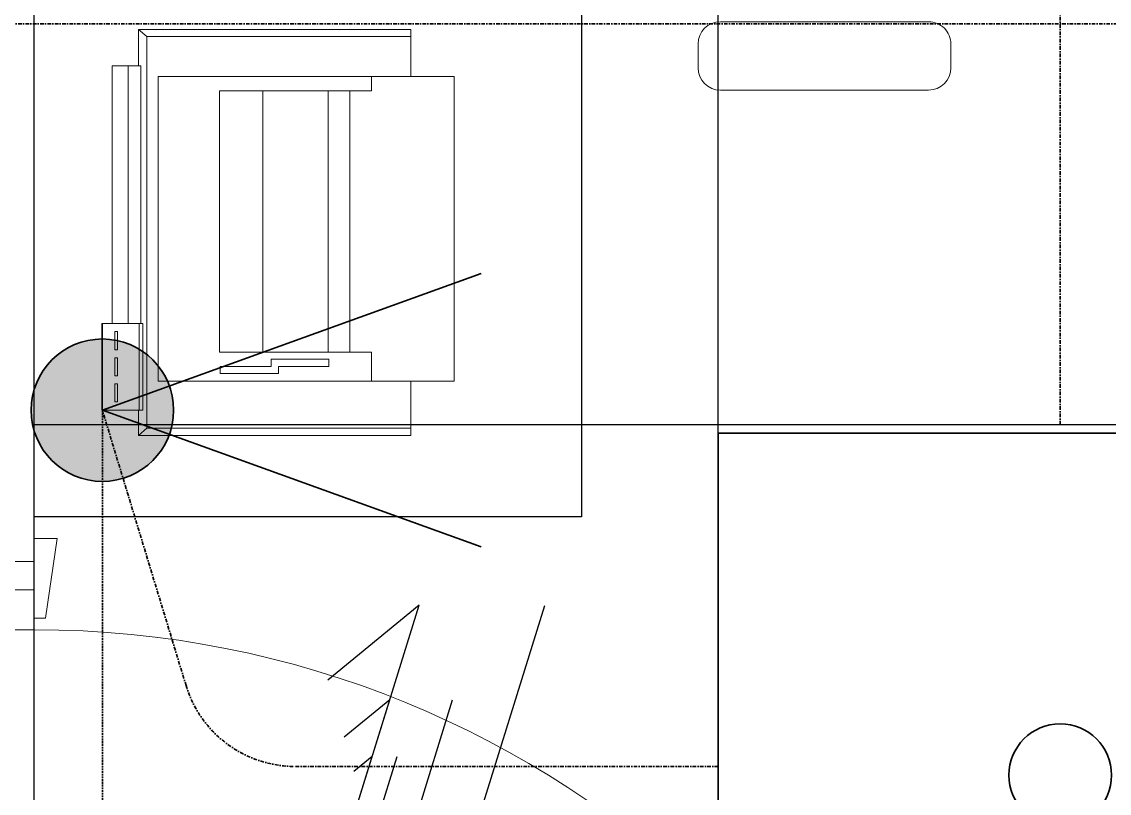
# Model space of a CAD drawing. Extents: x -12260 to 184725, y -29287 to 19916.
# Drawn here: x 25205 to 26159, y 5986 to 6664 of the extents above; entities that cross this region are included whole.
import ezdxf
from ezdxf.enums import TextEntityAlignment as Align

# ---------------------------------------------------------------- set-up
doc = ezdxf.new("R2010")
doc.units = 0
doc.header["$LTSCALE"] = 0.25
doc.linetypes.add('DASHDOT', pattern=[25.4, 12.7, -6.35, 0, -6.35])
doc.linetypes.add('HIDDEN', pattern=[9.525, 6.35, -3.175])
doc.layers.add('01-First Floor-FUR$0$FALSE CEILING', color=251, linetype='Continuous')
for name, color, linetype, lineweight in [('01-First Floor-FUR$0$LOADING', 253, 'Continuous', 5), ('01-First Floor-FUR$0$Walls', 251, 'Continuous', 5), ('01-First Floor-FUR$0$Wooden Joinery', 251, 'Continuous', 5), ('E-LITE-CIRC-NUMB', 6, 'Continuous', 25), ('E-LITE-CLNG', 150, 'Continuous', 35), ('E-LITE-CLNG-CNDT', 6, 'DASHDOT', 35), ('E-LITE-CTRL', 6, 'Continuous', 25), ('E-LITE-FLOR-CNDT', 6, 'HIDDEN', 35), ('E-LITE-IDEN', 6, 'Continuous', 25), ('E-LITE-SWCH @ 100', 3, 'Continuous', 35), ('E-POWR-WIRE', 6, 'Continuous', 25), ('E-POWR-WIRE @ 100', 6, 'Continuous', 25), ('E-POWR-WIRE @ 20', 6, 'Continuous', 25), ('E-POWR-WIRE @ 50', 6, 'Continuous', 25)]:
    doc.layers.add(name, color=color, linetype=linetype, lineweight=lineweight)
doc.styles.add('DC_SIMPLEX', font='SIMPLEX.shx', dxfattribs={"width": 0.7})

# ---------------------------------------------------------------- blocks, each defined once
blk = doc.blocks.new('*U18')
blk.add_hatch(color=256).paths.add_polyline_path([(-0.625, 0.625, 1), (-0.625, -0.625, 1)])
for q in [(-3.9467, 1.1997), (-3.9467, -1.1997)]:
    blk.add_line((-0.625, 0), q)
blk.add_circle((-0.625, 0), 0.625)
at = {"layer": 'E-LITE-CTRL', "style": 'DC_SIMPLEX', "width": 0.7, "flags": 8}
blk.add_attdef('CONTROL', (-26.6267, -10.1165), '', height=2, rotation=360, dxfattribs=at)
at = {"layer": 'E-LITE-IDEN', "style": 'DC_SIMPLEX', "width": 0.7, "flags": 8}
blk.add_attdef('TYPE', text='', height=2, rotation=360, dxfattribs=at).set_placement((-31.9908, -10.1165), align=Align.RIGHT)
blk = doc.blocks.new('*U24')
blk.add_lwpolyline([(-300, 300), (-300, -300), (300, -300), (300, 300)], close=True)
blk.add_circle((0, 0), 45)
at = {"layer": 'E-LITE-CIRC-NUMB', "style": 'DC_SIMPLEX', "width": 0.7, "flags": 8}
blk.add_attdef('CIRCUIT', text='', height=200, rotation=0, dxfattribs=at).set_placement((-473.9, 300), align=Align.RIGHT)
at = {"layer": 'E-LITE-CTRL', "style": 'DC_SIMPLEX', "width": 0.7, "flags": 8}
blk.add_attdef('CONTROL', (1118.9, -935), '', height=200, rotation=360, dxfattribs=at)
at = {"layer": 'E-LITE-IDEN', "style": 'DC_SIMPLEX', "width": 0.7, "flags": 8}
blk.add_attdef('TYPE', (460.41, 457.65), '', height=200, rotation=360, dxfattribs=at)
blk = doc.blocks.new('*U46')
for p, q in [((-0.5154, -1.6603), (0.5154, 1.6603)), ((0.5154, 1.6603), (-0.2868, 1.001)), ((0.5866, -1.6628), (1.6174, 1.6578))]:
    blk.add_line(p, q)
blk = doc.blocks.new('*U932')
at = {"layer": 'E-POWR-WIRE @ 100', "xscale": 100, "yscale": 100, "zscale": 100}
blk.add_blockref('*U46', (25501.7, 5985.57), dxfattribs=at)
at = {"layer": 'E-POWR-WIRE @ 20', "xscale": 20, "yscale": 20, "zscale": 20}
blk.add_blockref('*U46', (25501.7, 5985.57), dxfattribs=at)
at = {"layer": 'E-POWR-WIRE @ 50', "xscale": 50, "yscale": 50, "zscale": 50}
blk.add_blockref('*U46', (25501.7, 5985.57), dxfattribs=at)
blk = doc.blocks.new('01-First Floor-FUR$0$A$C5DAD61B4')
at = {"layer": '01-First Floor-FUR$0$Wooden Joinery'}
for points in [[(975, 859.06), (940, 859.06), (940, 899.07), (930, 899.07), (930, 959.06), (975, 959.06), (975, 859.06)], [(975, 859.06), (975, 959.06), (1000, 959.06), (1000, 859.06), (975, 859.06)]]:
    blk.add_lwpolyline(points, dxfattribs=at)
blk.add_lwpolyline([(950, 859.06), (950, 849.06), (1020, 839.06), (1020, 859.06)], close=True, dxfattribs=at)
blk.add_arc((80, 859.06), 859.99, 272.66603, 0, dxfattribs=at)
blk = doc.blocks.new('01-First Floor-FUR$0$ITPPLT2C-P')
at = {"color": 0}
for p, q in [((0.02286, 0.03177), (0.26184, 0.03177)), ((0.03041, 0.02557), (0.02286, 0.03177)), ((0.02286, 0), (0.02286, 0.03177)), ((0.26184, -0.00959), (0.26184, 0.03177)), ((0.03041, -0.31823), (0.03041, 0.02557)), ((0.03041, 0.02557), (0.26184, 0.02557)), ((0, 0), (0, -0.22622)), ((0.02518, 0), (0, 0)), ((0.01395, 0), (0.01395, -0.22622)), ((0.02518, 0), (0.01395, 0)), ((0.02518, -0.22622), (0.02518, 0)), ((0.0401, -0.27688), (0.0401, -0.00959)), ((0.3, -0.00959), (0.0401, -0.00959)), ((0.22741, -0.02218), (0.22741, -0.00959)), ((0.3, -0.27688), (0.3, -0.00959)), ((0.09395, -0.2515), (0.09395, -0.02218)), ((0.09395, -0.02218), (0.22741, -0.02218)), ((0.13211, -0.2515), (0.13211, -0.02218)), ((0.18945, -0.2515), (0.18945, -0.02218)), ((0.20824, -0.2515), (0.20824, -0.02218)), ((-0.0091, -0.22622), (0.02673, -0.22622)), ((-0.0091, -0.30235), (-0.0091, -0.22622)), ((-0.00872, -0.22622), (0.02363, -0.22622)), ((-0.00872, -0.30235), (-0.00872, -0.22622)), ((0, -0.22622), (0.02518, -0.22622)), ((0.01395, -0.22622), (0.02518, -0.22622)), ((0.02363, -0.22622), (0.02363, -0.30235)), ((0.02673, -0.22622), (0.02673, -0.30235)), ((0.00232, -0.24947), (0.00232, -0.23339)), ((0.00232, -0.23339), (0.00446, -0.23339)), ((0.00446, -0.23339), (0.00446, -0.24947)), ((0.00446, -0.24947), (0.00232, -0.24947)), ((0.00232, -0.27213), (0.00232, -0.25625)), ((0.00232, -0.25625), (0.00446, -0.25625)), ((0.00446, -0.25625), (0.00446, -0.27213)), ((0.22741, -0.2515), (0.09395, -0.2515)), ((0.13947, -0.2575), (0.19003, -0.2575)), ((0.13947, -0.26409), (0.13947, -0.2575)), ((0.19003, -0.2575), (0.19003, -0.26409)), ((0.22741, -0.27688), (0.22741, -0.2515)), ((0.09472, -0.2701), (0.09472, -0.26409)), ((0.09472, -0.26409), (0.13947, -0.26409)), ((0.19003, -0.26409), (0.14567, -0.26409)), ((0.14567, -0.26409), (0.14567, -0.2701)), ((0.00446, -0.27213), (0.00232, -0.27213)), ((0.14567, -0.2701), (0.09472, -0.2701)), ((0.00232, -0.29499), (0.00232, -0.2793)), ((0.00232, -0.2793), (0.00446, -0.2793)), ((0.00446, -0.2793), (0.00446, -0.29499)), ((0.3, -0.27688), (0.0401, -0.27688)), ((0.26184, -0.27688), (0.26184, -0.32462)), ((0.00446, -0.29499), (0.00232, -0.29499)), ((0.02673, -0.30235), (-0.0091, -0.30235)), ((0.02363, -0.30235), (-0.00872, -0.30235)), ((0.02286, -0.32462), (0.02286, -0.30235)), ((0.03041, -0.31823), (0.02286, -0.32462)), ((0.03041, -0.31823), (0.26184, -0.31823)), ((0.02286, -0.32462), (0.26184, -0.32462))]:
    blk.add_line(p, q, dxfattribs=at)
blk = doc.blocks.new('01-First Floor-FUR$0$GF21018-P')
at = {"color": 0}
for p, q in [((0.25963, 0.34221), (0.2804, 0.34221)), ((0.24001, 0.32259), (0.24001, 0.14)), ((0.30001, 0.32259), (0.30001, 0.14)), ((0.25963, 0.12039), (0.2804, 0.12039))]:
    blk.add_line(p, q, dxfattribs=at)
for centre, start, end in [((0.25963, 0.32259), 90, 180), ((0.2804, 0.32259), 0, 90), ((0.25963, 0.14), 180, 270), ((0.2804, 0.14), 270, 0)]:
    blk.add_arc(centre, 0.01962, start, end, dxfattribs=at)
blk = doc.blocks.new('01-First Floor-FUR')
at = {"layer": '01-First Floor-FUR$0$FALSE CEILING', "linetype": 'Continuous'}
for p, q in [((25815.56, 5110), (25815.56, 8610)), ((25215.56, 6310), (29215.56, 6310))]:
    blk.add_line(p, q, dxfattribs=at)
at = {"layer": '01-First Floor-FUR$0$FALSE CEILING'}
for p, q in [((25695.56, 8130, -0.1), (25695.56, 6229.1, -0.1)), ((25695.56, 6229.1, -0.1), (25215.56, 6229.1, -0.1))]:
    blk.add_line(p, q, dxfattribs=at)
blk.add_lwpolyline([(25215.56, 8610), (29215.56, 8610), (29215.56, 5110), (25215.56, 5110)], close=True, dxfattribs=at)
at = {"layer": '01-First Floor-FUR$0$LOADING'}
for p, q in [((25695.56, 8130, -0.1), (25695.56, 6229.1, -0.1)), ((25695.56, 6229.1, -0.1), (25215.56, 6229.1, -0.1))]:
    blk.add_line(p, q, dxfattribs=at)
at = {"layer": '01-First Floor-FUR$0$Walls'}
for p, q in [((25215.56, 6150), (25215.56, 8610)), ((25215.56, 6190), (25115.56, 6190))]:
    blk.add_line(p, q, dxfattribs=at)
at = {"layer": '01-First Floor-FUR$0$LOADING', "extrusion": (7.77426e-06, 2.24021e-05, 1), "xscale": -1000, "yscale": 1000.000000000001, "zscale": 1000, "rotation": 90.00141075505213}
blk.add_blockref('01-First Floor-FUR$0$GF21018-P', (26140.04, 6903.57, 0.26), dxfattribs=at)
at = {"layer": '01-First Floor-FUR$0$LOADING', "extrusion": (-7.77425e-06, 2.55393e-17, -1), "xscale": -1000, "yscale": 999.9999999999981, "zscale": 1000}
blk.add_blockref('01-First Floor-FUR$0$ITPPLT2C-P', (-25284.06, 6624.98, -0.09), dxfattribs=at)
at = {"layer": '01-First Floor-FUR$0$Wooden Joinery', "rotation": 90.00000000000001}
blk.add_blockref('01-First Floor-FUR$0$A$C5DAD61B4', (26074.63, 5190), dxfattribs=at)

msp = doc.modelspace()

# ---------------------------------------------------------------- linework, layer by layer
at = {"layer": 'E-LITE-CLNG-CNDT'}
msp.add_lwpolyline([(26115.55, 6310.01), (26115.55, 7510.01)], dxfattribs=at)
at = {"layer": 'E-LITE-CLNG-CNDT', "color": 1}
msp.add_lwpolyline([(20115.58, 6310.01), (20115.58, 6561.78, -0.414214), (20215.58, 6661.78), (28415.55, 6661.78, -0.414214), (28515.55, 6561.78), (28515.55, 6302.35)], format="xyb", dxfattribs=at)
at = {"layer": 'E-LITE-CLNG-CNDT'}
msp.add_lwpolyline([(25815.55, 6010.01), (25444.44, 6010.01, -0.330245), (25348.76, 6080.94), (25275.34, 6322.63)], format="xyb", dxfattribs=at)
at = {"layer": 'E-LITE-FLOR-CNDT'}
msp.add_lwpolyline([(25275.34, 6322.63), (25275.34, 5509.05, 0.414214), (25375.34, 5409.05), (29047, 5409.05, 0.414214), (29147, 5509.05), (29147, 6289.05)], format="xyb", dxfattribs=at)

# ---------------------------------------------------------------- block references
at = {"layer": 'E-LITE-CLNG', "xscale": -1}
msp.add_blockref('*U24', (26115.55, 6002.35), dxfattribs=at)
at = {"layer": 'E-LITE-CLNG-CNDT'}
msp.add_blockref('01-First Floor-FUR', (0, 0), dxfattribs=at)
at = {"layer": 'E-LITE-SWCH @ 100', "xscale": 100, "yscale": 100, "zscale": 100, "rotation": 180}
msp.add_blockref('*U18', (25212.84, 6322.63, -0.1), dxfattribs=at)
at = {"layer": 'E-POWR-WIRE'}
msp.add_blockref('*U932', (0, 0), dxfattribs=at)

doc.saveas('drawing.dxf')
